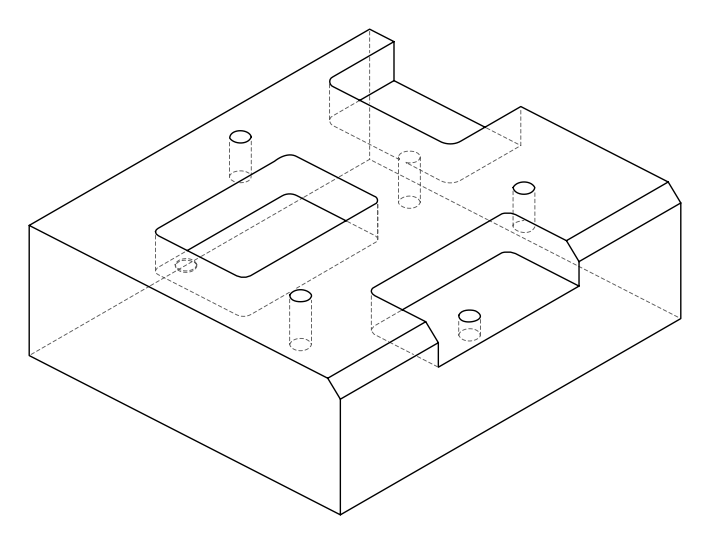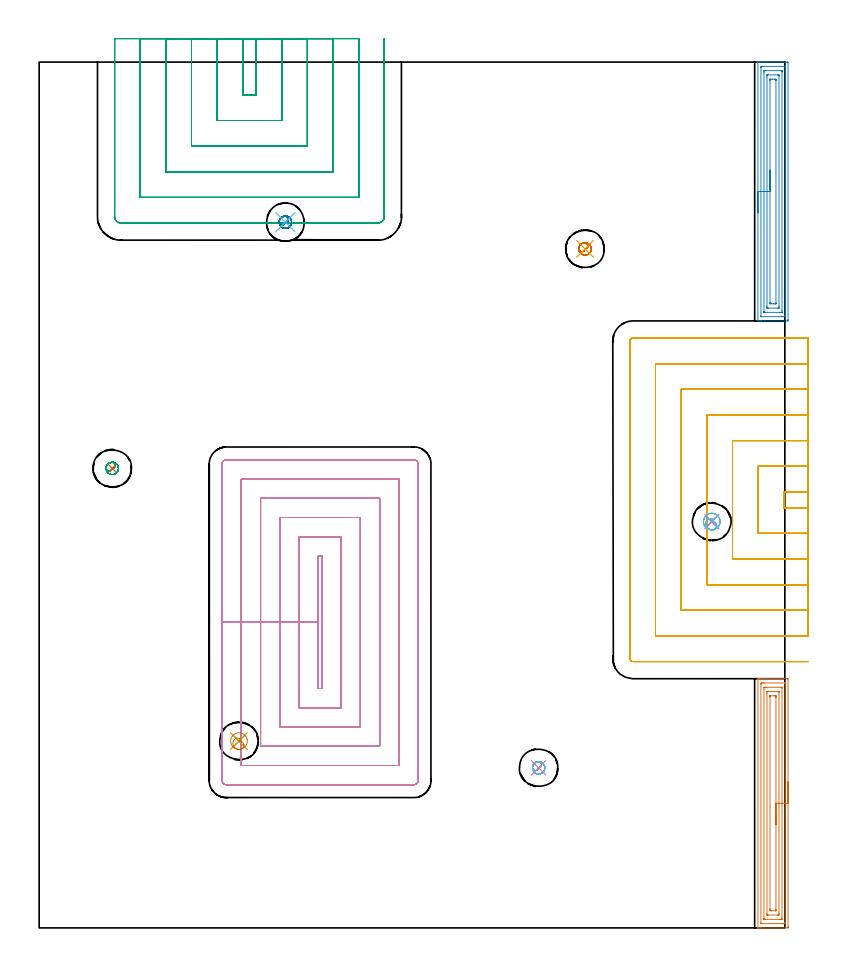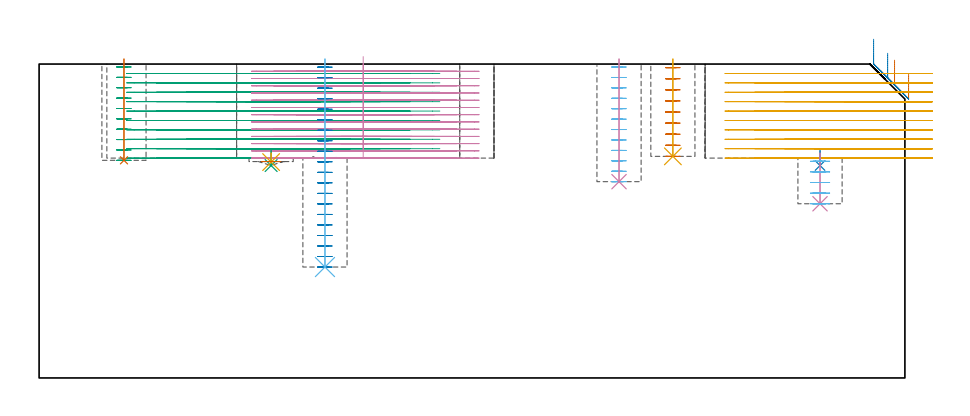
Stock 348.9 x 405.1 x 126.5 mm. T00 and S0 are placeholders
(PLAN: 19 operations, 8 tool changes, 148.8 min)
(1 AREA_MILL | FG_CHAMFER_SURFACE | UGT0205_001 | 4.98 min | 12289 mm3)
(2 AREA_MILL_1 | FG_CHAMFER_SURFACE_1 | UGT0205_001 | 5.16 min | 12735 mm3)
(3 MILL_OPEN_POCKET | POCKET_OPEN | NXT0201_012 | Follow Part, ap 4, ae 75% | 35.43 min | 447016 mm3)
(4 MILL_RECTANGULAR_POCKET | POCKET_RECTANGULAR_STRAIGHT | NXT0201_011 | Follow Part, ap 3, ae 75% | 50.32 min | 642618 mm3)
(5 MILL_SLOT | SLOT_PARTIAL_RECTANGULAR | NXT0201_012 | Follow Part, ap 4, ae 75% | 44.36 min | 507903 mm3)
(6 MILL_BLIND_HOLE_FROM_SOLID_MATERIAL | STEP1POCKET | NXT0201_011 | Spiral | 1.51 min | 11879 mm3)
(7 MILL_BLIND_HOLE_FROM_SOLID_MATERIAL_1 | STEP1POCKET_2 | NXT0201_011 | Spiral | 1.14 min | 9182 mm3)
(8 MILL_BLIND_HOLE_FROM_SOLID_MATERIAL_2 | STEP1POCKET_3 | NXT0201_011 | Spiral | 2.52 min | 10997 mm3)
(9 MILL_BLIND_HOLE_FROM_SOLID_MATERIAL_3 | STEP1POCKET_4 | NXT0201_011 | Spiral | 1.26 min | 9635 mm3)
(10 BORE_BLIND_HOLE | STEP1POCKET | UGT0332_075 | 0.2 min | 0 mm3)
(11 BORE_BLIND_HOLE_1 | STEP1POCKET_2 | UGT0332_075 | 0.16 min | 0 mm3)
(12 BORE_BLIND_HOLE_2 | STEP1POCKET_3 | UGT0332_075 | 0.34 min | 0 mm3)
(13 BORE_BLIND_HOLE_3 | STEP1POCKET_4 | UGT0332_075 | 0.16 min | 0 mm3)
(14 SPOT_DRILL | STEP1POCKET_1 | NXT0321_9005460120000 | 0.06 min | 193 mm3)
(15 SPOT_DRILL_1 | STEP1POCKET_5 | NXT0321_9005460120000 | 0.06 min | 118 mm3)
(16 DRILL_BLIND_HOLE_INTO_CENTER | STEP1POCKET_1 | NXT0301_128 | 0.09 min | 1790 mm3)
(17 DRILL_BLIND_HOLE_INTO_CENTER_1 | STEP1POCKET_5 | NXT0301_128 | 0.02 min | 0 mm3)
(18 MILL_ROUGH_BLIND_HOLE_CONTOUR | STEP1POCKET_1 | NXT0201_010 | Spiral | 0.85 min | 2601 mm3)
(19 MILL_ROUGH_BLIND_HOLE_CONTOUR_1 | STEP1POCKET_5 | NXT0201_010 | Spiral | 0.18 min | 170 mm3)
(TOOL UGT0205_001 | Chamfer Mill 20 x 3 x 45 deg. | D20 FL50 Z2)
(TOOL NXT0201_012 | ENDMILL 16mm [2P460-1600-NA 1630] | D16 FL38 Z6)
(TOOL NXT0201_011 | ENDMILL 12mm [2P460-1200-NA 1630] | D12 FL38 Z6)
(TOOL UGT0332_075 | 17.75 mm Rough Boring Bar | D17.75)
(TOOL NXT0321_9005460120000 | NC Spot Drill, 142deg, 12mm, Carbide, Uncoated | D12 PA142 FL30 Z2)
(TOOL NXT0301_128 | Carbide Drill 12mm [861.1-1200-036A1-GP GC34] | D12 PA150 FL37.4 Z2)
(TOOL NXT0201_010 | ENDMILL 10mm [2P460-1000-NA 1630] | D10 FL30 Z6)
(OP 1 AREA_MILL)
G17 G21 G94 G90
T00 M6
G54
G17 G0 G90 X350.4 Y68.3 S1061 M3
G43 Z136.5 H0
Z122.4
G94 G1 Y68.262 Z121.528 F250.
Y68.148 Z120.664
Y67.959 Z119.812
Y67.697 Z118.98
Y67.363 Z118.174
Y66.96 Z117.4
Y66.492 Z116.664
Y65.96 Z115.972
Y65.371 Z115.329
Y64.728 Z114.74
Y64.036 Z114.208
Y63.3 Z113.74
Y62.526 Z113.337
Y61.72 Z113.003
Y60.888 Z112.741
Y60.037 Z112.552
Y59.172 Z112.438
Y58.3 Z112.4
X350.399 Y0.629 Z112.401
X350.396 Y0.183 Z112.402
X350.392 Y0.01 Z112.406
X349.957 Y0. Z112.841
X339.386 Z123.409
X337.982 Z124.814
X337.624 Z125.171
X336.908 Z125.892
X336.661 Z126.139
X336.301 Z126.489
X336.3 Y0.005 Z126.49
Y0.182 Z126.5
Y116.418
Y116.595 Z126.49
X336.301 Y116.596
X336.661 Y116.6 Z126.139
X336.908 Z125.892
X337.624 Z125.171
X338.863 Z123.934
X340.267 Z122.529
X349.957 Z112.841
X350.22 Y116.598 Z112.578
X350.392 Y116.59 Z112.406
X350.399 Y116.416 Z112.399
X350.4 Y58.3 Z112.4
X348.986 Z113.814
X348.985 Y2.509 Z113.815
X348.984 Y2.417 Z113.816
X348.979 Y2.025 Z113.821
X348.598 Y2.008 Z114.202
X348.195 Y2.003 Z114.605
X347.725 Y2. Z115.075
X347.314 Z115.486
X337.811 Y2.001 Z124.989
X337.777 Y2.003 Z125.023
X337.742 Y2.008 Z125.058
X337.721 Y2.013 Z125.079
X337.72 Y2.04 Z125.08
X337.715 Y2.325 Z125.085
Y114.091
X337.716 Y114.183 Z125.084
X337.721 Y114.575 Z125.079
X338.102 Y114.592 Z124.698
X338.505 Y114.597 Z124.295
X338.975 Y114.6 Z123.825
X339.386 Z123.414
X348.889 Y114.599 Z113.911
X348.923 Y114.597 Z113.877
X348.958 Y114.592 Z113.842
X348.979 Y114.587 Z113.821
X348.98 Y114.56 Z113.82
X348.985 Y114.275 Z113.815
X348.986 Y58.3 Z113.814
X347.572 Z115.228
X347.571 Y4.838 Z115.229
X347.569 Y4.205 Z115.231
X347.567 Y4.075 Z115.233
X347.565 Y4.018 Z115.235
X347.508 Y4.009 Z115.292
X347.314 Y4.004 Z115.486
X346.635 Y4. Z116.165
X346.433 Z116.367
X339.588 Y4.001 Z123.212
X339.386 Y4.003 Z123.414
X339.184 Y4.009 Z123.616
X339.135 Y4.012 Z123.665
X339.133 Y4.049 Z123.667
X339.13 Y4.118 Z123.67
X339.129 Y4.205 Z123.671
Y4.467
Y111.762
X339.131 Y112.395 Z123.669
X339.133 Y112.525 Z123.667
X339.135 Y112.582 Z123.665
X339.192 Y112.591 Z123.608
X339.386 Y112.596 Z123.414
X340.065 Y112.6 Z122.735
X340.267 Z122.533
X347.112 Z115.688
X347.314 Y112.597 Z115.486
X347.516 Y112.591 Z115.284
X347.565 Y112.588 Z115.235
X347.567 Y112.551 Z115.233
X347.57 Y112.482 Z115.23
X347.571 Y112.395 Z115.229
X347.572 Y112.133 Z115.228
Y58.3
X346.157 Z116.643
Y6.888
X346.154 Y6.277 Z116.646
X346.15 Y6.07 Z116.65
X346.147 Y6.01 Z116.653
X346.099 Y6.007 Z116.701
X345.989 Y6.004 Z116.811
X345.552 Y6. Z117.248
X341.148 Z121.652
X340.71 Y6.004 Z122.09
X340.603 Y6.007 Z122.197
X340.554 Y6.01 Z122.246
X340.55 Y6.044 Z122.25
X340.547 Y6.143 Z122.253
X340.543 Y6.607 Z122.257
Y109.712
X340.546 Y110.323 Z122.254
X340.55 Y110.53 Z122.25
X340.553 Y110.59 Z122.247
X340.601 Y110.593 Z122.199
X340.711 Y110.596 Z122.089
X341.148 Y110.6 Z121.652
X345.552 Z117.248
X345.99 Y110.596 Z116.81
X346.097 Y110.593 Z116.703
X346.146 Y110.59 Z116.654
X346.15 Y110.556 Z116.65
X346.153 Y110.457 Z116.647
X346.157 Y109.993 Z116.643
Y58.3
X344.743 Z118.057
Y8.53
X344.742 Y8.384 Z118.058
X344.738 Y8.093 Z118.062
X344.736 Y8.014 Z118.064
X344.731 Y8.009 Z118.069
X344.713 Y8.005 Z118.087
X344.671 Y8.002 Z118.129
X344.456 Y8. Z118.344
X342.694 Z120.106
X342.029 Y8.004 Z120.771
X341.985 Y8.006 Z120.815
X341.967 Y8.009 Z120.833
X341.963 Y8.166 Z120.837
X341.958 Y8.457 Z120.842
X341.957 Y8.749 Z120.843
Y108.07
X341.958 Y108.216 Z120.842
X341.962 Y108.507 Z120.838
X341.964 Y108.586 Z120.836
X341.969 Y108.591 Z120.831
X341.987 Y108.595 Z120.813
X342.029 Y108.598 Z120.771
X342.244 Y108.6 Z120.556
X344.006 Z118.794
X344.671 Y108.596 Z118.129
X344.715 Y108.594 Z118.085
X344.733 Y108.591 Z118.067
X344.737 Y108.434 Z118.063
X344.742 Y108.143 Z118.058
X344.743 Y107.997 Z118.057
Y107.924
Y58.3
Y57.428 Z118.095
Y56.564 Z118.209
Y55.712 Z118.398
Y54.88 Z118.66
Y54.074 Z118.994
Y53.3 Z119.397
Y52.564 Z119.865
Y51.872 Z120.396
Y51.229 Z120.986
Y50.64 Z121.629
Y50.109 Z122.321
Y49.64 Z123.057
Y49.237 Z123.831
Y48.903 Z124.637
Y48.641 Z125.469
Y48.452 Z126.32
Y48.338 Z127.185
Y48.3 Z128.057
G0 Z136.5
M5
M2
(OP 2 AREA_MILL_1)
G17 G21 G94 G90
T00 M6
G54
G17 G0 G90 X336.302 Y334.551 S1061 M3
G43 Z136.5 H0
Z136.498
G94 G1 Y334.589 Z135.626 F250.
Y334.703 Z134.761
Y334.891 Z133.91
Y335.154 Z133.078
Y335.488 Z132.272
Y335.89 Z131.498
Y336.359 Z130.762
Y336.89 Z130.07
Y337.479 Z129.427
Y338.123 Z128.837
Y338.815 Z128.306
Y339.551 Z127.837
Y340.324 Z127.435
Y341.13 Z127.101
Y341.962 Z126.838
Y342.814 Z126.649
Y343.679 Z126.536
Y344.55 Z126.497
X336.305 Y404.918 Z126.495
X336.309 Y405.022 Z126.485
X336.318 Y405.09 Z126.473
X336.598 Y405.1 Z126.2
X336.665 Z126.134
X336.898 Z125.901
X337.624 Z125.171
X338.868 Z123.929
X340.267 Z122.529
X349.957 Z112.841
X350.218 Y405.098 Z112.58
X350.392 Y405.09 Z112.406
X350.399 Y404.914 Z112.399
X350.4 Y284.631 Z112.4
X350.396 Y284.183 Z112.402
X350.392 Y284.01 Z112.406
X350.216 Y284. Z112.582
X339.386 Z123.409
X337.987 Z124.809
X337.624 Z125.171
X336.898 Z125.901
X336.665 Z126.134
X336.301 Y284.004 Z126.49
X336.3 Y284.184 Z126.5
X336.302 Y344.55 Z126.497
X337.717 Z125.083
X337.72 Y402.583 Z125.08
X337.721 Y402.68 Z125.079
X337.726 Y403.069 Z125.074
X338.101 Y403.09 Z124.699
X338.505 Y403.097 Z124.295
X338.973 Y403.1 Z123.827
X348.889 Y403.099 Z113.911
X348.924 Y403.097 Z113.877
X348.959 Y403.091 Z113.841
X348.979 Y403.086 Z113.821
X348.98 Y403.058 Z113.82
X348.985 Y402.772 Z113.815
Y286.512
X348.984 Y286.42 Z113.816
X348.979 Y286.028 Z113.821
X348.6 Y286.009 Z114.2
X348.195 Y286.003 Z114.605
X347.727 Y286. Z115.073
X347.314 Z115.486
X337.811 Y286.001 Z124.989
X337.777 Y286.003 Z125.023
X337.741 Y286.009 Z125.059
X337.721 Y286.014 Z125.079
X337.72 Y286.042 Z125.08
X337.715 Y286.328 Z125.085
X337.717 Y344.55 Z125.083
X339.131 Z123.669
X339.133 Y400.254 Z123.667
X339.135 Y400.891 Z123.665
X339.138 Y401.019 Z123.662
X339.14 Y401.076 Z123.66
X339.188 Y401.092 Z123.612
X339.386 Y401.095 Z123.414
X340.062 Y401.1 Z122.738
X340.267 Z122.533
X347.109 Z115.691
X347.314 Y401.097 Z115.486
X347.519 Y401.09 Z115.281
X347.565 Y401.085 Z115.235
X347.568 Y401.048 Z115.232
X347.57 Y400.978 Z115.23
X347.571 Y400.891 Z115.229
X347.572 Y400.63 Z115.228
X347.571 Y288.842 Z115.229
X347.569 Y288.209 Z115.231
X347.567 Y288.078 Z115.233
X347.565 Y288.021 Z115.235
X347.511 Y288.008 Z115.289
X347.314 Y288.004 Z115.486
X346.638 Y288. Z116.162
X346.433 Z116.367
X339.591 Z123.209
X339.386 Y288.004 Z123.414
X339.181 Y288.01 Z123.619
X339.135 Y288.015 Z123.665
X339.132 Y288.052 Z123.668
X339.13 Y288.122 Z123.67
X339.129 Y288.209 Z123.671
Y288.47
X339.131 Y344.55 Z123.669
X340.545 Z122.255
X340.548 Y398.208 Z122.252
X340.549 Y398.816 Z122.251
X340.552 Y399.021 Z122.248
X340.554 Y399.086 Z122.246
X340.6 Y399.09 Z122.2
X340.709 Y399.094 Z122.091
X341.148 Y399.1 Z121.652
X345.552 Z117.248
X345.991 Y399.096 Z116.809
X346.1 Y399.093 Z116.7
X346.149 Y399.09 Z116.651
X346.151 Y399.054 Z116.649
X346.154 Y398.955 Z116.646
X346.157 Y398.489 Z116.643
Y290.892
X346.155 Y290.28 Z116.645
X346.151 Y290.073 Z116.649
X346.149 Y290.01 Z116.651
X346.101 Y290.007 Z116.699
X345.991 Y290.004 Z116.809
X345.552 Y290. Z117.248
X341.148 Z121.652
X340.709 Y290.004 Z122.091
X340.6 Y290.007 Z122.2
X340.552 Y290.01 Z122.248
X340.549 Y290.046 Z122.251
X340.547 Y290.145 Z122.253
X340.543 Y290.611 Z122.257
X340.545 Y344.55 Z122.255
X341.959 Z120.841
X341.962 Y396.556 Z120.838
X341.963 Y396.693 Z120.837
X341.968 Y396.966 Z120.832
X341.973 Y397.091 Z120.827
X341.988 Y397.094 Z120.812
X342.029 Y397.097 Z120.771
X342.24 Y397.1 Z120.56
X342.91 Z119.89
X344.001 Z118.799
X344.671 Y397.097 Z118.129
X344.715 Y397.094 Z118.085
X344.734 Y397.091 Z118.066
X344.738 Y396.93 Z118.062
X344.742 Y396.639 Z118.058
X344.743 Y396.493 Z118.057
X344.742 Y292.389 Z118.058
X344.739 Y292.097 Z118.061
X344.736 Y292.018 Z118.064
X344.731 Y292.009 Z118.069
X344.713 Y292.005 Z118.087
X344.671 Y292.002 Z118.129
X344.46 Y292. Z118.34
X343.79 Z119.01
X342.699 Z120.101
X342.029 Y292.003 Z120.771
X341.985 Y292.006 Z120.815
X341.966 Y292.009 Z120.834
X341.963 Y292.172 Z120.837
X341.958 Y292.462 Z120.842
X341.957 Y292.608 Z120.843
X341.959 Y344.55 Z120.841
Y345.422 Z120.879
Y346.287 Z120.993
Y347.138 Z121.181
Y347.97 Z121.444
X341.96 Y348.776 Z121.777
Y349.55 Z122.18
Y350.286 Z122.649
Y350.978 Z123.18
Y351.621 Z123.769
Y352.211 Z124.412
Y352.742 Z125.105
Y353.211 Z125.84
Y353.614 Z126.614
Y353.947 Z127.42
Y354.21 Z128.252
Y354.399 Z129.104
Y354.513 Z129.969
Y354.551 Z130.84
G0 Z136.5
M5
M2
(OP 3 MILL_OPEN_POCKET)
G17 G21 G94 G90
T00 M6
G54
G17 G0 G90 X95.3 Y416.1 S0 M3
G43 Z136.5 H1
Z122.71
G94 G1 Y413.1 F250.
Y389.8 F500.
X101.5
Y413.1
Y416.1 F250.
X83.3
Y413.1
Y377.8 F500.
X113.5
Y413.1
Y416.1 F250.
X71.3
Y413.1
Y365.8 F500.
X125.5
Y413.1
Y416.1 F250.
X59.3
Y413.1
Y353.8 F500.
X137.5
Y413.1
Y416.1 F250.
X47.3
Y413.1
Y341.8 F500.
X149.5
Y413.1
Y416.1 F250.
X35.3
Y413.1
Y332.8 F500.
G3 X38.3 Y329.8 R3.
G1 X158.5
G3 X161.5 Y332.8 R3.
G1 Y413.1
Y416.1 F250.
G0 X95.3 Z118.92
G1 Y413.1
Y389.8 F500.
X101.5
Y413.1
Y416.1 F250.
X83.3
Y413.1
Y377.8 F500.
X113.5
Y413.1
Y416.1 F250.
X71.3
Y413.1
Y365.8 F500.
X125.5
Y413.1
Y416.1 F250.
X59.3
Y413.1
Y353.8 F500.
X137.5
Y413.1
Y416.1 F250.
X47.3
Y413.1
Y341.8 F500.
X149.5
Y413.1
Y416.1 F250.
X35.3
Y413.1
Y332.8 F500.
G3 X38.3 Y329.8 R3.
G1 X158.5
G3 X161.5 Y332.8 R3.
G1 Y413.1
Y416.1 F250.
G0 X95.3 Z115.13
G1 Y413.1
Y389.8 F500.
X101.5
Y413.1
Y416.1 F250.
X83.3
Y413.1
Y377.8 F500.
X113.5
Y413.1
Y416.1 F250.
X71.3
Y413.1
Y365.8 F500.
X125.5
Y413.1
Y416.1 F250.
X59.3
Y413.1
Y353.8 F500.
X137.5
Y413.1
Y416.1 F250.
X47.3
Y413.1
Y341.8 F500.
X149.5
Y413.1
Y416.1 F250.
X35.3
Y413.1
Y332.8 F500.
G3 X38.3 Y329.8 R3.
G1 X158.5
G3 X161.5 Y332.8 R3.
G1 Y413.1
Y416.1 F250.
G0 X95.3 Z111.34
G1 Y413.1
Y389.8 F500.
X101.5
Y413.1
Y416.1 F250.
X83.3
Y413.1
Y377.8 F500.
X113.5
Y413.1
Y416.1 F250.
X71.3
Y413.1
Y365.8 F500.
X125.5
Y413.1
Y416.1 F250.
X59.3
Y413.1
Y353.8 F500.
X137.5
Y413.1
Y416.1 F250.
X47.3
Y413.1
Y341.8 F500.
X149.5
Y413.1
Y416.1 F250.
X35.3
Y413.1
Y332.8 F500.
G3 X38.3 Y329.8 R3.
G1 X158.5
G3 X161.5 Y332.8 R3.
G1 Y413.1
Y416.1 F250.
G0 X95.3 Z107.55
G1 Y413.1
Y389.8 F500.
X101.5
Y413.1
Y416.1 F250.
X83.3
Y413.1
Y377.8 F500.
X113.5
Y413.1
Y416.1 F250.
X71.3
Y413.1
Y365.8 F500.
X125.5
Y413.1
Y416.1 F250.
X59.3
Y413.1
Y353.8 F500.
X137.5
Y413.1
Y416.1 F250.
X47.3
Y413.1
Y341.8 F500.
X149.5
Y413.1
Y416.1 F250.
X35.3
Y413.1
Y332.8 F500.
G3 X38.3 Y329.8 R3.
G1 X158.5
G3 X161.5 Y332.8 R3.
G1 Y413.1
Y416.1 F250.
G0 X95.3 Z103.76
G1 Y413.1
Y389.8 F500.
X101.5
Y413.1
Y416.1 F250.
X83.3
Y413.1
Y377.8 F500.
X113.5
Y413.1
Y416.1 F250.
X71.3
Y413.1
Y365.8 F500.
X125.5
Y413.1
Y416.1 F250.
X59.3
Y413.1
Y353.8 F500.
X137.5
Y413.1
Y416.1 F250.
X47.3
Y413.1
Y341.8 F500.
X149.5
Y413.1
Y416.1 F250.
X35.3
Y413.1
Y332.8 F500.
G3 X38.3 Y329.8 R3.
G1 X158.5
G3 X161.5 Y332.8 R3.
G1 Y413.1
Y416.1 F250.
G0 X95.3 Z99.97
G1 Y413.1
Y389.8 F500.
X101.5
Y413.1
Y416.1 F250.
X83.3
Y413.1
Y377.8 F500.
X113.5
Y413.1
Y416.1 F250.
X71.3
Y413.1
Y365.8 F500.
X125.5
Y413.1
Y416.1 F250.
X59.3
Y413.1
Y353.8 F500.
X137.5
Y413.1
Y416.1 F250.
X47.3
Y413.1
Y341.8 F500.
X149.5
Y413.1
Y416.1 F250.
X35.3
Y413.1
Y332.8 F500.
G3 X38.3 Y329.8 R3.
G1 X158.5
G3 X161.5 Y332.8 R3.
G1 Y413.1
Y416.1 F250.
G0 X95.3 Z96.18
G1 Y413.1
Y389.8 F500.
X101.5
Y413.1
Y416.1 F250.
X83.3
Y413.1
Y377.8 F500.
X113.5
Y413.1
Y416.1 F250.
X71.3
Y413.1
Y365.8 F500.
X125.5
Y413.1
Y416.1 F250.
X59.3
Y413.1
Y353.8 F500.
X137.5
Y413.1
Y416.1 F250.
X47.3
Y413.1
Y341.8 F500.
X149.5
Y413.1
Y416.1 F250.
X35.3
Y413.1
Y332.8 F500.
G3 X38.3 Y329.8 R3.
G1 X158.5
G3 X161.5 Y332.8 R3.
G1 Y413.1
Y416.1 F250.
G0 X95.3 Z92.39
G1 Y413.1
Y389.8 F500.
X101.5
Y413.1
Y416.1 F250.
X83.3
Y413.1
Y377.8 F500.
X113.5
Y413.1
Y416.1 F250.
X71.3
Y413.1
Y365.8 F500.
X125.5
Y413.1
Y416.1 F250.
X59.3
Y413.1
Y353.8 F500.
X137.5
Y413.1
Y416.1 F250.
X47.3
Y413.1
Y341.8 F500.
X149.5
Y413.1
Y416.1 F250.
X35.3
Y413.1
Y332.8 F500.
G3 X38.3 Y329.8 R3.
G1 X158.5
G3 X161.5 Y332.8 R3.
G1 Y413.1
Y416.1 F250.
G0 X95.3 Z88.6
G1 Y413.1
Y389.8 F500.
X101.5
Y413.1
Y416.1 F250.
X83.3
Y413.1
Y377.8 F500.
X113.5
Y413.1
Y416.1 F250.
X71.3
Y413.1
Y365.8 F500.
X125.5
Y413.1
Y416.1 F250.
X59.3
Y413.1
Y353.8 F500.
X137.5
Y413.1
Y416.1 F250.
X47.3
Y413.1
Y341.8 F500.
X149.5
Y413.1
Y416.1 F250.
X35.3
Y413.1
Y332.8 F500.
G3 X38.3 Y329.8 R3.
G1 X158.5
G3 X161.5 Y332.8 R3.
G1 Y413.1
Y416.1 F250.
G0 Z136.5
M5
M2
(OP 4 MILL_RECTANGULAR_POCKET)
G17 G21 G94 G90
T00 M6
G54
G17 G0 G90 X130.6 Y165.076 S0 M3
G43 Z136.5 H1
Z129.5
G94 G1 Y143. Z123.585 F250.
Y112. F500.
X132.3
Y174.
X130.6
Y143.
X121.6
Y103.
X141.3
Y183.
X121.6
Y143.
X112.6
Y94.
X150.3
Y192.
X112.6
Y143.
X103.6
Y85.
X159.3
Y201.
X103.6
Y143.
X94.6
Y76.
X168.3
Y210.
X94.6
Y143.
X85.6
Y68.9
G3 X87.5 Y67. R1.9
G1 X175.4
G3 X177.3 Y68.9 R1.9
G1 Y217.1
G3 X175.4 Y219. R1.9
G1 X87.5
G3 X85.6 Y217.1 R1.9
G1 Y143.
Y142.
G0 X130.6 Y165.076 Z126.585
G1 Y143. Z120.669 F250.
Y112. F500.
X132.3
Y174.
X130.6
Y143.
X121.6
Y103.
X141.3
Y183.
X121.6
Y143.
X112.6
Y94.
X150.3
Y192.
X112.6
Y143.
X103.6
Y85.
X159.3
Y201.
X103.6
Y143.
X94.6
Y76.
X168.3
Y210.
X94.6
Y143.
X85.6
Y68.9
G3 X87.5 Y67. R1.9
G1 X175.4
G3 X177.3 Y68.9 R1.9
G1 Y217.1
G3 X175.4 Y219. R1.9
G1 X87.5
G3 X85.6 Y217.1 R1.9
G1 Y143.
Y142.
G0 X130.6 Y165.076 Z123.669
G1 Y143. Z117.754 F250.
Y112. F500.
X132.3
Y174.
X130.6
Y143.
X121.6
Y103.
X141.3
Y183.
X121.6
Y143.
X112.6
Y94.
X150.3
Y192.
X112.6
Y143.
X103.6
Y85.
X159.3
Y201.
X103.6
Y143.
X94.6
Y76.
X168.3
Y210.
X94.6
Y143.
X85.6
Y68.9
G3 X87.5 Y67. R1.9
G1 X175.4
G3 X177.3 Y68.9 R1.9
G1 Y217.1
G3 X175.4 Y219. R1.9
G1 X87.5
G3 X85.6 Y217.1 R1.9
G1 Y143.
Y142.
G0 X130.6 Y165.076 Z120.754
G1 Y143. Z114.838 F250.
Y112. F500.
X132.3
Y174.
X130.6
Y143.
X121.6
Y103.
X141.3
Y183.
X121.6
Y143.
X112.6
Y94.
X150.3
Y192.
X112.6
Y143.
X103.6
Y85.
X159.3
Y201.
X103.6
Y143.
X94.6
Y76.
X168.3
Y210.
X94.6
Y143.
X85.6
Y68.9
G3 X87.5 Y67. R1.9
G1 X175.4
G3 X177.3 Y68.9 R1.9
G1 Y217.1
G3 X175.4 Y219. R1.9
G1 X87.5
G3 X85.6 Y217.1 R1.9
G1 Y143.
Y142.
G0 X130.6 Y165.076 Z117.838
G1 Y143. Z111.923 F250.
Y112. F500.
X132.3
Y174.
X130.6
Y143.
X121.6
Y103.
X141.3
Y183.
X121.6
Y143.
X112.6
Y94.
X150.3
Y192.
X112.6
Y143.
X103.6
Y85.
X159.3
Y201.
X103.6
Y143.
X94.6
Y76.
X168.3
Y210.
X94.6
Y143.
X85.6
Y68.9
G3 X87.5 Y67. R1.9
G1 X175.4
G3 X177.3 Y68.9 R1.9
G1 Y217.1
G3 X175.4 Y219. R1.9
G1 X87.5
G3 X85.6 Y217.1 R1.9
G1 Y143.
Y142.
G0 X130.6 Y165.076 Z114.923
G1 Y143. Z109.008 F250.
Y112. F500.
X132.3
Y174.
X130.6
Y143.
X121.6
Y103.
X141.3
Y183.
X121.6
Y143.
X112.6
Y94.
X150.3
Y192.
X112.6
Y143.
X103.6
Y85.
X159.3
Y201.
X103.6
Y143.
X94.6
Y76.
X168.3
Y210.
X94.6
Y143.
X85.6
Y68.9
G3 X87.5 Y67. R1.9
G1 X175.4
G3 X177.3 Y68.9 R1.9
G1 Y217.1
G3 X175.4 Y219. R1.9
G1 X87.5
G3 X85.6 Y217.1 R1.9
G1 Y143.
Y142.
G0 X130.6 Y165.076 Z112.008
G1 Y143. Z106.092 F250.
Y112. F500.
X132.3
Y174.
X130.6
Y143.
X121.6
Y103.
X141.3
Y183.
X121.6
Y143.
X112.6
Y94.
X150.3
Y192.
X112.6
Y143.
X103.6
Y85.
X159.3
Y201.
X103.6
Y143.
X94.6
Y76.
X168.3
Y210.
X94.6
Y143.
X85.6
Y68.9
G3 X87.5 Y67. R1.9
G1 X175.4
G3 X177.3 Y68.9 R1.9
G1 Y217.1
G3 X175.4 Y219. R1.9
G1 X87.5
G3 X85.6 Y217.1 R1.9
G1 Y143.
Y142.
G0 X130.6 Y165.076 Z109.092
G1 Y143. Z103.177 F250.
Y112. F500.
X132.3
Y174.
X130.6
Y143.
X121.6
Y103.
X141.3
Y183.
X121.6
Y143.
X112.6
Y94.
X150.3
Y192.
X112.6
Y143.
X103.6
Y85.
X159.3
Y201.
X103.6
Y143.
X94.6
Y76.
X168.3
Y210.
X94.6
Y143.
X85.6
Y68.9
G3 X87.5 Y67. R1.9
G1 X175.4
G3 X177.3 Y68.9 R1.9
G1 Y217.1
G3 X175.4 Y219. R1.9
G1 X87.5
G3 X85.6 Y217.1 R1.9
G1 Y143.
Y142.
G0 X130.6 Y165.076 Z106.177
G1 Y143. Z100.262 F250.
Y112. F500.
X132.3
Y174.
X130.6
Y143.
X121.6
Y103.
X141.3
Y183.
X121.6
Y143.
X112.6
Y94.
X150.3
Y192.
X112.6
Y143.
X103.6
Y85.
X159.3
Y201.
X103.6
Y143.
X94.6
Y76.
X168.3
Y210.
X94.6
Y143.
X85.6
Y68.9
G3 X87.5 Y67. R1.9
G1 X175.4
G3 X177.3 Y68.9 R1.9
G1 Y217.1
G3 X175.4 Y219. R1.9
G1 X87.5
G3 X85.6 Y217.1 R1.9
G1 Y143.
Y142.
G0 X130.6 Y165.076 Z103.262
G1 Y143. Z97.346 F250.
Y112. F500.
X132.3
Y174.
X130.6
Y143.
X121.6
Y103.
X141.3
Y183.
X121.6
Y143.
X112.6
Y94.
X150.3
Y192.
X112.6
Y143.
X103.6
Y85.
X159.3
Y201.
X103.6
Y143.
X94.6
Y76.
X168.3
Y210.
X94.6
Y143.
X85.6
Y68.9
G3 X87.5 Y67. R1.9
G1 X175.4
G3 X177.3 Y68.9 R1.9
G1 Y217.1
G3 X175.4 Y219. R1.9
G1 X87.5
G3 X85.6 Y217.1 R1.9
G1 Y143.
Y142.
G0 X130.6 Y165.076 Z100.346
G1 Y143. Z94.431 F250.
Y112. F500.
X132.3
Y174.
X130.6
Y143.
X121.6
Y103.
X141.3
Y183.
X121.6
Y143.
X112.6
Y94.
X150.3
Y192.
X112.6
Y143.
X103.6
Y85.
X159.3
Y201.
X103.6
Y143.
X94.6
Y76.
X168.3
Y210.
X94.6
Y143.
X85.6
Y68.9
G3 X87.5 Y67. R1.9
G1 X175.4
G3 X177.3 Y68.9 R1.9
G1 Y217.1
G3 X175.4 Y219. R1.9
G1 X87.5
G3 X85.6 Y217.1 R1.9
G1 Y143.
Y142.
G0 X130.6 Y165.076 Z97.431
G1 Y143. Z91.515 F250.
Y112. F500.
X132.3
Y174.
X130.6
Y143.
X121.6
Y103.
X141.3
Y183.
X121.6
Y143.
X112.6
Y94.
X150.3
Y192.
X112.6
Y143.
X103.6
Y85.
X159.3
Y201.
X103.6
Y143.
X94.6
Y76.
X168.3
Y210.
X94.6
Y143.
X85.6
Y68.9
G3 X87.5 Y67. R1.9
G1 X175.4
G3 X177.3 Y68.9 R1.9
G1 Y217.1
G3 X175.4 Y219. R1.9
G1 X87.5
G3 X85.6 Y217.1 R1.9
G1 Y143.
Y142.
G0 X130.6 Y165.076 Z94.515
G1 Y143. Z88.6 F250.
Y112. F500.
X132.3
Y174.
X130.6
Y143.
X121.6
Y103.
X141.3
Y183.
X121.6
Y143.
X112.6
Y94.
X150.3
Y192.
X112.6
Y143.
X103.6
Y85.
X159.3
Y201.
X103.6
Y143.
X94.6
Y76.
X168.3
Y210.
X94.6
Y143.
X85.6
Y68.9
G3 X87.5 Y67. R1.9
G1 X175.4
G3 X177.3 Y68.9 R1.9
G1 Y217.1
G3 X175.4 Y219. R1.9
G1 X87.5
G3 X85.6 Y217.1 R1.9
G1 Y143.
Y142.
G0 Z136.5
M5
M2
(OP 5 MILL_SLOT)
G17 G21 G94 G90
T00 M6
G54
G17 G0 G90 X359.9 Y204.011 S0 M3
G43 Z136.5 H1
Z122.71
G94 G1 X356.9 Y204. F250.
X356.646 F500.
X348.4
Y196.6
X356.646
X356.9
X359.9 Y196.589 F250.
Y216.013
X356.9 Y216.001
X356.646 Y216. F500.
X336.4
Y184.6
X356.646
X356.9 Y184.599
X359.9 Y184.587 F250.
Y228.017
X356.9 Y228.001
X356.646 Y228. F500.
X324.4
Y172.6
X356.646
X356.9 Y172.599
X359.9 Y172.583 F250.
Y240.022
X356.9 Y240.001
X356.646 Y240. F500.
X312.4
Y160.6
X356.646
X356.9 Y160.599
X359.9 Y160.578 F250.
Y252.033
X356.9 Y252.001
G2 X356.646 Y252. R24. F500.
G1 X300.4
Y148.6
X356.646
G2 X356.9 Y148.599 R24.
G1 X359.9 Y148.567 F250.
X359.899 Y264.066
X356.9 Y264.003
G2 X356.646 Y264. R12. F500.
G1 X288.4
Y136.6
X356.646
G2 X356.9 Y136.597 R12.
G1 X359.899 Y136.534 F250.
X359.646 Y276.
X356.646
X277.9 F500.
G3 X276.4 Y274.5 R1.5
G1 Y126.1
G3 X277.9 Y124.6 R1.5
G1 X356.646
X359.646 F250.
G0 X359.9 Y204. Z118.92
G1 X356.9
X348.4 F500.
Y196.6
X356.9
X359.9 F250.
Y216.
X356.9
X336.4 F500.
Y184.6
X356.9
X359.9 F250.
Y228.
X356.9
X324.4 F500.
Y172.6
X356.9
X359.9 F250.
Y240.
X356.9
X312.4 F500.
Y160.6
X356.9
X359.9 F250.
Y252.
X356.9
X300.4 F500.
Y148.6
X356.9
X359.9 F250.
Y264.
X356.9
X288.4 F500.
Y136.6
X356.9
X359.9 F250.
Y276.
X356.9
X277.9 F500.
G3 X276.4 Y274.5 R1.5
G1 Y126.1
G3 X277.9 Y124.6 R1.5
G1 X356.9
X359.9 F250.
G0 Y204. Z115.13
G1 X356.9
X348.4 F500.
Y196.6
X356.9
X359.9 F250.
Y216.
X356.9
X336.4 F500.
Y184.6
X356.9
X359.9 F250.
Y228.
X356.9
X324.4 F500.
Y172.6
X356.9
X359.9 F250.
Y240.
X356.9
X312.4 F500.
Y160.6
X356.9
X359.9 F250.
Y252.
X356.9
X300.4 F500.
Y148.6
X356.9
X359.9 F250.
Y264.
X356.9
X288.4 F500.
Y136.6
X356.9
X359.9 F250.
Y276.
X356.9
X277.9 F500.
G3 X276.4 Y274.5 R1.5
G1 Y126.1
G3 X277.9 Y124.6 R1.5
G1 X356.9
X359.9 F250.
G0 Y204. Z111.34
G1 X356.9
X348.4 F500.
Y196.6
X356.9
X359.9 F250.
Y216.
X356.9
X336.4 F500.
Y184.6
X356.9
X359.9 F250.
Y228.
X356.9
X324.4 F500.
Y172.6
X356.9
X359.9 F250.
Y240.
X356.9
X312.4 F500.
Y160.6
X356.9
X359.9 F250.
Y252.
X356.9
X300.4 F500.
Y148.6
X356.9
X359.9 F250.
Y264.
X356.9
X288.4 F500.
Y136.6
X356.9
X359.9 F250.
Y276.
X356.9
X277.9 F500.
G3 X276.4 Y274.5 R1.5
G1 Y126.1
G3 X277.9 Y124.6 R1.5
G1 X356.9
X359.9 F250.
G0 Y204. Z107.55
G1 X356.9
X348.4 F500.
Y196.6
X356.9
X359.9 F250.
Y216.
X356.9
X336.4 F500.
Y184.6
X356.9
X359.9 F250.
Y228.
X356.9
X324.4 F500.
Y172.6
X356.9
X359.9 F250.
Y240.
X356.9
X312.4 F500.
Y160.6
X356.9
X359.9 F250.
Y252.
X356.9
X300.4 F500.
Y148.6
X356.9
X359.9 F250.
Y264.
X356.9
X288.4 F500.
Y136.6
X356.9
X359.9 F250.
Y276.
X356.9
X277.9 F500.
G3 X276.4 Y274.5 R1.5
G1 Y126.1
G3 X277.9 Y124.6 R1.5
G1 X356.9
X359.9 F250.
G0 Y204. Z103.76
G1 X356.9
X348.4 F500.
Y196.6
X356.9
X359.9 F250.
Y216.
X356.9
X336.4 F500.
Y184.6
X356.9
X359.9 F250.
Y228.
X356.9
X324.4 F500.
Y172.6
X356.9
X359.9 F250.
Y240.
X356.9
X312.4 F500.
Y160.6
X356.9
X359.9 F250.
Y252.
X356.9
X300.4 F500.
Y148.6
X356.9
X359.9 F250.
Y264.
X356.9
X288.4 F500.
Y136.6
X356.9
X359.9 F250.
Y276.
X356.9
X277.9 F500.
G3 X276.4 Y274.5 R1.5
G1 Y126.1
G3 X277.9 Y124.6 R1.5
G1 X356.9
X359.9 F250.
G0 Y204. Z99.97
G1 X356.9
X348.4 F500.
Y196.6
X356.9
X359.9 F250.
Y216.
X356.9
X336.4 F500.
Y184.6
X356.9
X359.9 F250.
Y228.
X356.9
X324.4 F500.
Y172.6
X356.9
X359.9 F250.
Y240.
X356.9
X312.4 F500.
Y160.6
X356.9
X359.9 F250.
Y252.
X356.9
X300.4 F500.
Y148.6
X356.9
X359.9 F250.
Y264.
X356.9
X288.4 F500.
Y136.6
X356.9
X359.9 F250.
Y276.
X356.9
X277.9 F500.
G3 X276.4 Y274.5 R1.5
G1 Y126.1
G3 X277.9 Y124.6 R1.5
G1 X356.9
X359.9 F250.
G0 Y204. Z96.18
G1 X356.9
X348.4 F500.
Y196.6
X356.9
X359.9 F250.
Y216.
X356.9
X336.4 F500.
Y184.6
X356.9
X359.9 F250.
Y228.
X356.9
X324.4 F500.
Y172.6
X356.9
X359.9 F250.
Y240.
X356.9
X312.4 F500.
Y160.6
X356.9
X359.9 F250.
Y252.
X356.9
X300.4 F500.
Y148.6
X356.9
X359.9 F250.
Y264.
X356.9
X288.4 F500.
Y136.6
X356.9
X359.9 F250.
Y276.
X356.9
X277.9 F500.
G3 X276.4 Y274.5 R1.5
G1 Y126.1
G3 X277.9 Y124.6 R1.5
G1 X356.9
X359.9 F250.
G0 Y204. Z92.39
G1 X356.9
X348.4 F500.
Y196.6
X356.9
X359.9 F250.
Y216.
X356.9
X336.4 F500.
Y184.6
X356.9
X359.9 F250.
Y228.
X356.9
X324.4 F500.
Y172.6
X356.9
X359.9 F250.
Y240.
X356.9
X312.4 F500.
Y160.6
X356.9
X359.9 F250.
Y252.
X356.9
X300.4 F500.
Y148.6
X356.9
X359.9 F250.
Y264.
X356.9
X288.4 F500.
Y136.6
X356.9
X359.9 F250.
Y276.
X356.9
X277.9 F500.
G3 X276.4 Y274.5 R1.5
G1 Y126.1
G3 X277.9 Y124.6 R1.5
G1 X356.9
X359.9 F250.
G0 Y204. Z88.6
G1 X356.9
X348.4 F500.
Y196.6
X356.9
X359.9 F250.
Y216.
X356.9
X336.4 F500.
Y184.6
X356.9
X359.9 F250.
Y228.
X356.9
X324.4 F500.
Y172.6
X356.9
X359.9 F250.
Y240.
X356.9
X312.4 F500.
Y160.6
X356.9
X359.9 F250.
Y252.
X356.9
X300.4 F500.
Y148.6
X356.9
X359.9 F250.
Y264.
X356.9
X288.4 F500.
Y136.6
X356.9
X359.9 F250.
Y276.
X356.9
X277.9 F500.
G3 X276.4 Y274.5 R1.5
G1 Y126.1
G3 X277.9 Y124.6 R1.5
G1 X356.9
X359.9 F250.
G0 Z136.5
M5
M2
(OP 6 MILL_BLIND_HOLE_FROM_SOLID_MATERIAL)
G17 G21 G94 G90
T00 M6
G54
G17 G0 G90 X233.7 Y74.9 S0 M3
G43 Z136.5 H1
Z125.3
G94 G3 X233.844 Y77.656 R1.382 F250.
X230.816 Y75.203 R2.756
X233.397 Y72.016 R2.9
X230.816 Y75.203 R-2.9
X232.106 Y73.61 R1.45
X233.7 Y74.9 R1.45
G0 Z121.1
G3 X233.844 Y77.656 R1.382
X230.816 Y75.203 R2.756
X233.397 Y72.016 R2.9
X230.816 Y75.203 R-2.9
X232.106 Y73.61 R1.45
X233.7 Y74.9 R1.45
G0 Z116.9
G3 X233.844 Y77.656 R1.382
X230.816 Y75.203 R2.756
X233.397 Y72.016 R2.9
X230.816 Y75.203 R-2.9
X232.106 Y73.61 R1.45
X233.7 Y74.9 R1.45
G0 Z112.7
G3 X233.844 Y77.656 R1.382
X230.816 Y75.203 R2.756
X233.397 Y72.016 R2.9
X230.816 Y75.203 R-2.9
X232.106 Y73.61 R1.45
X233.7 Y74.9 R1.45
G0 Z108.5
G3 X233.844 Y77.656 R1.382
X230.816 Y75.203 R2.756
X233.397 Y72.016 R2.9
X230.816 Y75.203 R-2.9
X232.106 Y73.61 R1.45
X233.7 Y74.9 R1.45
G0 Z104.3
G3 X233.844 Y77.656 R1.382
X230.816 Y75.203 R2.756
X233.397 Y72.016 R2.9
X230.816 Y75.203 R-2.9
X232.106 Y73.61 R1.45
X233.7 Y74.9 R1.45
G0 Z100.1
G3 X233.844 Y77.656 R1.382
X230.816 Y75.203 R2.756
X233.397 Y72.016 R2.9
X230.816 Y75.203 R-2.9
X232.106 Y73.61 R1.45
X233.7 Y74.9 R1.45
G0 Z95.9
G3 X233.844 Y77.656 R1.382
X230.816 Y75.203 R2.756
X233.397 Y72.016 R2.9
X230.816 Y75.203 R-2.9
X232.106 Y73.61 R1.45
X233.7 Y74.9 R1.45
G0 Z91.7
G3 X233.844 Y77.656 R1.382
X230.816 Y75.203 R2.756
X233.397 Y72.016 R2.9
X230.816 Y75.203 R-2.9
X232.106 Y73.61 R1.45
X233.7 Y74.9 R1.45
G0 Z87.5
G3 X233.844 Y77.656 R1.382
X230.816 Y75.203 R2.756
X233.397 Y72.016 R2.9
X230.816 Y75.203 R-2.9
X232.106 Y73.61 R1.45
X233.7 Y74.9 R1.45
G0 Z83.3
G3 X233.844 Y77.656 R1.382
X230.816 Y75.203 R2.756
X233.397 Y72.016 R2.9
X230.816 Y75.203 R-2.9
X232.106 Y73.61 R1.45
X233.7 Y74.9 R1.45
G0 Z79.1
G3 X233.844 Y77.656 R1.382
X230.816 Y75.203 R2.756
X233.397 Y72.016 R2.9
X230.816 Y75.203 R-2.9
X232.106 Y73.61 R1.45
X233.7 Y74.9 R1.45
G0 Z136.5
M5
M2
(OP 7 MILL_BLIND_HOLE_FROM_SOLID_MATERIAL_1)
G17 G21 G94 G90
T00 M6
G54
G17 G0 G90 X255.4 Y317.7 S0 M3
G43 Z136.5 H1
Z125.033
G94 G3 X255.544 Y320.456 R1.382 F250.
X252.516 Y318.003 R2.756
X255.097 Y314.816 R2.9
X252.516 Y318.003 R-2.9
X253.806 Y316.41 R1.45
X255.4 Y317.7 R1.45
G0 Z120.567
G3 X255.544 Y320.456 R1.382
X252.516 Y318.003 R2.756
X255.097 Y314.816 R2.9
X252.516 Y318.003 R-2.9
X253.806 Y316.41 R1.45
X255.4 Y317.7 R1.45
G0 Z116.1
G3 X255.544 Y320.456 R1.382
X252.516 Y318.003 R2.756
X255.097 Y314.816 R2.9
X252.516 Y318.003 R-2.9
X253.806 Y316.41 R1.45
X255.4 Y317.7 R1.45
G0 Z111.633
G3 X255.544 Y320.456 R1.382
X252.516 Y318.003 R2.756
X255.097 Y314.816 R2.9
X252.516 Y318.003 R-2.9
X253.806 Y316.41 R1.45
X255.4 Y317.7 R1.45
G0 Z107.167
G3 X255.544 Y320.456 R1.382
X252.516 Y318.003 R2.756
X255.097 Y314.816 R2.9
X252.516 Y318.003 R-2.9
X253.806 Y316.41 R1.45
X255.4 Y317.7 R1.45
G0 Z102.7
G3 X255.544 Y320.456 R1.382
X252.516 Y318.003 R2.756
X255.097 Y314.816 R2.9
X252.516 Y318.003 R-2.9
X253.806 Y316.41 R1.45
X255.4 Y317.7 R1.45
G0 Z98.233
G3 X255.544 Y320.456 R1.382
X252.516 Y318.003 R2.756
X255.097 Y314.816 R2.9
X252.516 Y318.003 R-2.9
X253.806 Y316.41 R1.45
X255.4 Y317.7 R1.45
G0 Z93.767
G3 X255.544 Y320.456 R1.382
X252.516 Y318.003 R2.756
X255.097 Y314.816 R2.9
X252.516 Y318.003 R-2.9
X253.806 Y316.41 R1.45
X255.4 Y317.7 R1.45
G0 Z89.3
G3 X255.544 Y320.456 R1.382
X252.516 Y318.003 R2.756
X255.097 Y314.816 R2.9
X252.516 Y318.003 R-2.9
X253.806 Y316.41 R1.45
X255.4 Y317.7 R1.45
G0 Z136.5
M5
M2
(OP 8 MILL_BLIND_HOLE_FROM_SOLID_MATERIAL_2)
G17 G21 G94 G90
T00 M6
G54
G17 G0 G90 X115.2 Y330.2 S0 M3
G43 Z136.5 H1
Z125.26
G94 G3 X115.344 Y332.956 R1.382 F250.
X112.316 Y330.503 R2.756
X114.897 Y327.316 R2.9
X112.316 Y330.503 R-2.9
X113.606 Y328.91 R1.45
X115.2 Y330.2 R1.45
G0 Z121.02
G3 X115.344 Y332.956 R1.382
X112.316 Y330.503 R2.756
X114.897 Y327.316 R2.9
X112.316 Y330.503 R-2.9
X113.606 Y328.91 R1.45
X115.2 Y330.2 R1.45
G0 Z116.78
G3 X115.344 Y332.956 R1.382
X112.316 Y330.503 R2.756
X114.897 Y327.316 R2.9
X112.316 Y330.503 R-2.9
X113.606 Y328.91 R1.45
X115.2 Y330.2 R1.45
G0 Z112.54
G3 X115.344 Y332.956 R1.382
X112.316 Y330.503 R2.756
X114.897 Y327.316 R2.9
X112.316 Y330.503 R-2.9
X113.606 Y328.91 R1.45
X115.2 Y330.2 R1.45
G0 Z108.3
G3 X115.344 Y332.956 R1.382
X112.316 Y330.503 R2.756
X114.897 Y327.316 R2.9
X112.316 Y330.503 R-2.9
X113.606 Y328.91 R1.45
X115.2 Y330.2 R1.45
G0 Z104.06
G3 X115.344 Y332.956 R1.382
X112.316 Y330.503 R2.756
X114.897 Y327.316 R2.9
X112.316 Y330.503 R-2.9
X113.606 Y328.91 R1.45
X115.2 Y330.2 R1.45
G0 Z99.82
G3 X115.344 Y332.956 R1.382
X112.316 Y330.503 R2.756
X114.897 Y327.316 R2.9
X112.316 Y330.503 R-2.9
X113.606 Y328.91 R1.45
X115.2 Y330.2 R1.45
G0 Z95.58
G3 X115.344 Y332.956 R1.382
X112.316 Y330.503 R2.756
X114.897 Y327.316 R2.9
X112.316 Y330.503 R-2.9
X113.606 Y328.91 R1.45
X115.2 Y330.2 R1.45
G0 Z91.34
G3 X115.344 Y332.956 R1.382
X112.316 Y330.503 R2.756
X114.897 Y327.316 R2.9
X112.316 Y330.503 R-2.9
X113.606 Y328.91 R1.45
X115.2 Y330.2 R1.45
G0 Z87.1
G3 X115.344 Y332.956 R1.382
X112.316 Y330.503 R2.756
X114.897 Y327.316 R2.9
X112.316 Y330.503 R-2.9
X113.606 Y328.91 R1.45
X115.2 Y330.2 R1.45
G0 Z82.86
G3 X115.344 Y332.956 R1.382
X112.316 Y330.503 R2.756
X114.897 Y327.316 R2.9
X112.316 Y330.503 R-2.9
X113.606 Y328.91 R1.45
X115.2 Y330.2 R1.45
G0 Z78.62
G3 X115.344 Y332.956 R1.382
X112.316 Y330.503 R2.756
X114.897 Y327.316 R2.9
X112.316 Y330.503 R-2.9
X113.606 Y328.91 R1.45
X115.2 Y330.2 R1.45
G0 Z74.38
G3 X115.344 Y332.956 R1.382
X112.316 Y330.503 R2.756
X114.897 Y327.316 R2.9
X112.316 Y330.503 R-2.9
X113.606 Y328.91 R1.45
X115.2 Y330.2 R1.45
G0 Z70.14
G3 X115.344 Y332.956 R1.382
X112.316 Y330.503 R2.756
X114.897 Y327.316 R2.9
X112.316 Y330.503 R-2.9
X113.606 Y328.91 R1.45
X115.2 Y330.2 R1.45
G0 Z65.9
G3 X115.344 Y332.956 R1.382
X112.316 Y330.503 R2.756
X114.897 Y327.316 R2.9
X112.316 Y330.503 R-2.9
X113.606 Y328.91 R1.45
X115.2 Y330.2 R1.45
G0 Z61.66
G3 X115.344 Y332.956 R1.382
X112.316 Y330.503 R2.756
X114.897 Y327.316 R2.9
X112.316 Y330.503 R-2.9
X113.606 Y328.91 R1.45
X115.2 Y330.2 R1.45
G0 Z57.42
G3 X115.344 Y332.956 R1.382
X112.316 Y330.503 R2.756
X114.897 Y327.316 R2.9
X112.316 Y330.503 R-2.9
X113.606 Y328.91 R1.45
X115.2 Y330.2 R1.45
G0 Z53.18
G3 X115.344 Y332.956 R1.382
X112.316 Y330.503 R2.756
X114.897 Y327.316 R2.9
X112.316 Y330.503 R-2.9
X113.606 Y328.91 R1.45
X115.2 Y330.2 R1.45
G0 Z48.94
G3 X115.344 Y332.956 R1.382
X112.316 Y330.503 R2.756
X114.897 Y327.316 R2.9
X112.316 Y330.503 R-2.9
X113.606 Y328.91 R1.45
X115.2 Y330.2 R1.45
G0 Z44.7
G3 X115.344 Y332.956 R1.382
X112.316 Y330.503 R2.756
X114.897 Y327.316 R2.9
X112.316 Y330.503 R-2.9
X113.606 Y328.91 R1.45
X115.2 Y330.2 R1.45
G0 Z136.5
M5
M2
(OP 9 MILL_BLIND_HOLE_FROM_SOLID_MATERIAL_3)
G17 G21 G94 G90
T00 M6
G54
G17 G0 G90 X34.2 Y215. S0 M3
G43 Z136.5 H1
Z125.32
G94 G3 X34.344 Y217.756 R1.382 F250.
X31.316 Y215.303 R2.756
X33.897 Y212.116 R2.9
X31.316 Y215.303 R-2.9
X32.606 Y213.71 R1.45
X34.2 Y215. R1.45
G0 Z121.14
G3 X34.344 Y217.756 R1.382
X31.316 Y215.303 R2.756
X33.897 Y212.116 R2.9
X31.316 Y215.303 R-2.9
X32.606 Y213.71 R1.45
X34.2 Y215. R1.45
G0 Z116.96
G3 X34.344 Y217.756 R1.382
X31.316 Y215.303 R2.756
X33.897 Y212.116 R2.9
X31.316 Y215.303 R-2.9
X32.606 Y213.71 R1.45
X34.2 Y215. R1.45
G0 Z112.78
G3 X34.344 Y217.756 R1.382
X31.316 Y215.303 R2.756
X33.897 Y212.116 R2.9
X31.316 Y215.303 R-2.9
X32.606 Y213.71 R1.45
X34.2 Y215. R1.45
G0 Z108.6
G3 X34.344 Y217.756 R1.382
X31.316 Y215.303 R2.756
X33.897 Y212.116 R2.9
X31.316 Y215.303 R-2.9
X32.606 Y213.71 R1.45
X34.2 Y215. R1.45
G0 Z104.42
G3 X34.344 Y217.756 R1.382
X31.316 Y215.303 R2.756
X33.897 Y212.116 R2.9
X31.316 Y215.303 R-2.9
X32.606 Y213.71 R1.45
X34.2 Y215. R1.45
G0 Z100.24
G3 X34.344 Y217.756 R1.382
X31.316 Y215.303 R2.756
X33.897 Y212.116 R2.9
X31.316 Y215.303 R-2.9
X32.606 Y213.71 R1.45
X34.2 Y215. R1.45
G0 Z96.06
G3 X34.344 Y217.756 R1.382
X31.316 Y215.303 R2.756
X33.897 Y212.116 R2.9
X31.316 Y215.303 R-2.9
X32.606 Y213.71 R1.45
X34.2 Y215. R1.45
G0 Z91.88
G3 X34.344 Y217.756 R1.382
X31.316 Y215.303 R2.756
X33.897 Y212.116 R2.9
X31.316 Y215.303 R-2.9
X32.606 Y213.71 R1.45
X34.2 Y215. R1.45
G0 Z87.7
G3 X34.344 Y217.756 R1.382
X31.316 Y215.303 R2.756
X33.897 Y212.116 R2.9
X31.316 Y215.303 R-2.9
X32.606 Y213.71 R1.45
X34.2 Y215. R1.45
G0 Z136.5
M5
M2
(OP 10 BORE_BLIND_HOLE)
G17 G21 G94 G90
T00 M6
G54
G17 G0 G90 X233.7 Y74.9 S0 M3
G43 Z136.5 H0
G94 G85 G98 Z79.1 F250. R128.5
G80
M5
M2
(OP 11 BORE_BLIND_HOLE_1)
G17 G21 G94 G90
T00 M6
G54
G17 G0 G90 X255.4 Y317.7 S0 M3
G43 Z136.5 H0
G94 G85 G98 Z89.3 F250. R128.5
G80
M5
M2
(OP 12 BORE_BLIND_HOLE_2)
G17 G21 G94 G90
T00 M6
G54
G17 G0 G90 X115.2 Y330.2 S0 M3
G43 Z136.5 H0
G94 G85 G98 Z44.7 F250. R128.5
G80
M5
M2
(OP 13 BORE_BLIND_HOLE_3)
G17 G21 G94 G90
T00 M6
G54
G17 G0 G90 X34.2 Y215. S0 M3
G43 Z136.5 H0
G94 G85 G98 Z87.7 F250. R128.5
G80
M5
M2
(OP 14 SPOT_DRILL)
G17 G21 G94 G90
T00 M6
G54
G17 G0 G90 X314.7 Y190.1 S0 M3
G43 Z136.5 H0
G94 G81 G98 Z85.6 F250. R91.6
G80
M5
M2
(OP 15 SPOT_DRILL_1)
G17 G21 G94 G90
T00 M6
G54
G17 G0 G90 X93.5 Y87.4 S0 M3
G43 Z136.5 H0
G94 G81 G98 Z85.6 F250. R91.6
G80
M5
M2
(OP 16 DRILL_BLIND_HOLE_INTO_CENTER)
G17 G21 G94 G90
T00 M6
G54
G17 G0 G90 X314.7 Y190.1 S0 M3
G43 Z136.5 H1
G94 G81 G98 Z70.2 F250. R90.6
G80
M5
M2
(OP 17 DRILL_BLIND_HOLE_INTO_CENTER_1)
G17 G21 G94 G90
T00 M6
G54
G17 G0 G90 X93.5 Y87.4 S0 M3
G43 Z136.5 H1
G94 G81 G98 Z86.992 F250. R90.6
G80
M5
M2
(OP 18 MILL_ROUGH_BLIND_HOLE_CONTOUR)
G17 G21 G94 G90
T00 M6
G54
G17 G0 G90 X314.7 Y190.1 S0 M3
G43 Z136.5 H1
Z87.32
G94 G3 X315.08 Y191.155 R0.596 F250.
X313.198 Y191.343 R1.696
X312.059 Y188.041 R2.571
X315.431 Y186.269 R3.058
X318.531 Y190.831 R3.9
X315.431 Y186.269 R-3.9
X316.981 Y188.55 R1.95
X314.7 Y190.1 R1.95
G0 Z83.04
G3 X315.08 Y191.155 R0.596
X313.198 Y191.343 R1.696
X312.059 Y188.041 R2.571
X315.431 Y186.269 R3.058
X318.531 Y190.831 R3.9
X315.431 Y186.269 R-3.9
X316.981 Y188.55 R1.95
X314.7 Y190.1 R1.95
G0 Z78.76
G3 X315.08 Y191.155 R0.596
X313.198 Y191.343 R1.696
X312.059 Y188.041 R2.571
X315.431 Y186.269 R3.058
X318.531 Y190.831 R3.9
X315.431 Y186.269 R-3.9
X316.981 Y188.55 R1.95
X314.7 Y190.1 R1.95
G0 Z74.48
G3 X315.08 Y191.155 R0.596
X313.198 Y191.343 R1.696
X312.059 Y188.041 R2.571
X315.431 Y186.269 R3.058
X318.531 Y190.831 R3.9
X315.431 Y186.269 R-3.9
X316.981 Y188.55 R1.95
X314.7 Y190.1 R1.95
G0 Z70.2
G3 X315.08 Y191.155 R0.596
X313.198 Y191.343 R1.696
X312.059 Y188.041 R2.571
X315.431 Y186.269 R3.058
X318.531 Y190.831 R3.9
X315.431 Y186.269 R-3.9
X316.981 Y188.55 R1.95
X314.7 Y190.1 R1.95
G0 Z136.5
M5
M2
(OP 19 MILL_ROUGH_BLIND_HOLE_CONTOUR_1)
G17 G21 G94 G90
T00 M6
G54
G17 G0 G90 X93.5 Y87.4 S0 M3
G43 Z136.5 H1
Z87.2
G94 G3 X93.88 Y88.455 R0.596 F250.
X91.998 Y88.643 R1.696
X90.859 Y85.341 R2.571
X94.231 Y83.569 R3.058
X97.331 Y88.131 R3.9
X94.231 Y83.569 R-3.9
X95.781 Y85.85 R1.95
X93.5 Y87.4 R1.95
G0 Z136.5
M5
M2
